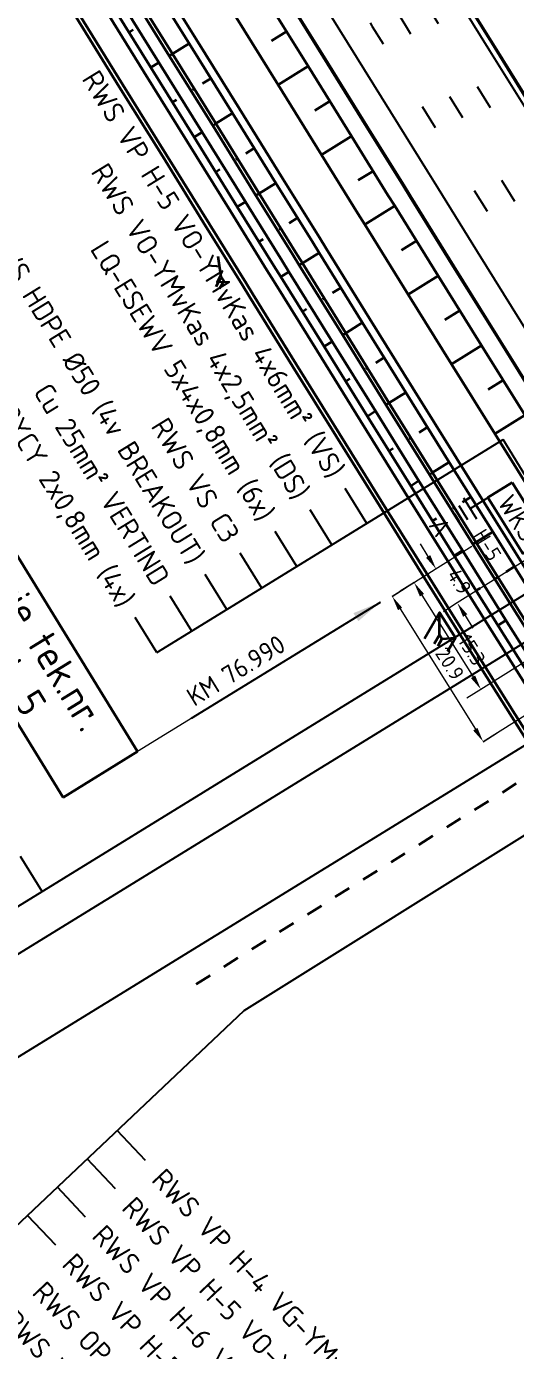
# Model space of a CAD drawing. Header units: metres. Extents: x 134219 to 139178, y 438661 to 444352.
# Drawn here: x 136668.5 to 136728, y 440927.2 to 441088.3 of the extents above; entities that cross this region are included whole.
import ezdxf
from ezdxf.enums import TextEntityAlignment as Align

# ---------------------------------------------------------------- set-up
doc = ezdxf.new("R2010")
doc.units = ezdxf.units.M
for name, pattern in [('13strp', [4, 1, -3]), ('39strp', [12, 3, -9]), ('XX-FASEGRENS', [4, 2, -2])]:
    doc.linetypes.add(name, pattern=pattern)
doc.layers.get('DEFPOINTS').update_dxf_attribs({"color": 193})
for name, color, linetype, lineweight in [('N-WE-AM-KILOMETRERING-S', 7, 'Continuous', 25), ('N-WE-KG-FASEGRENS-G', 7, 'XX-FASEGRENS', 35), ('N-WE-KL-ET_AARDING-S', 7, 'Continuous', 25), ('N-WE-KL-ET_AARDING_AARDELECTRODE-T18', 10, 'Continuous', 18), ('N-WE-KL-ET_AARDING_AARDELECTRODE-T25', 7, 'Continuous', 25), ('N-WE-KL-ET_LS_OV-T35', 3, 'Continuous', 35), ('N-WE-KL-ET_LS_OV_KABEL-M', 7, 'Continuous', 18), ('N-WE-KL-ET_LS_OV_KABEL-T25', 7, 'Continuous', 25), ('N-WE-KL-ET_LS_OV_KAST-G', 10, 'Continuous', 35), ('N-WE-KL-MONITORING-T18', 1, 'Continuous', 25), ('N-WE-VW-VS-T18', 10, 'Continuous', 18), ('N-WE-VW-VS-T25', 7, 'Continuous', 25), ('Utd-ondergr-nw', 8, '13strp', 35), ('X-XX-AL-AANPIJLING-G', 7, 'Continuous', 18), ('X-XX-AL-AANPIJLING-S', 7, 'Continuous', 25)]:
    doc.layers.add(name, color=color, linetype=linetype, lineweight=lineweight)
doc.layers.add('N-WE-KL-MONITORING-T25', color=2, linetype='Continuous')
doc.layers.add('Utd-weg-nw', color=8, linetype='Continuous')
doc.styles.add('ISO18', font='NLCS-ISO.ttf')
doc.styles.add('ISO25', font='NLCS-ISO.ttf')
doc.styles.add('NLCS-ISO', font='NLCS-ISO.ttf')
doc.styles.add('NLCS_18', font='NLCS-ISO.ttf', dxfattribs={"height": 1.8})
doc.dimstyles.new('NLCS_t18_pijl_Dimension_l3_h1', dxfattribs={"dimtxt": 1.8, "dimasz": 1.8, "dimexe": 2, "dimexo": 2, "dimgap": 0.7, "dimtad": 1, "dimdec": 1, "dimzin": 0, "dimdsep": 46, "dimtxsty": 'NLCS_18', "dimcen": 2.5, "dimdle": 2, "dimclrd": 256, "dimclre": 256, "dimclrt": 256, "dimadec": 1, "dimazin": 0, "dimtfac": 1, "dimtdec": 1, "dimtofl": 0, "dimtmove": 1, "dimatfit": 0, "dimfxl": 0, "dimtolj": 1, "dimtzin": 0, "dimlwd": 18, "dimlwe": 18, "dimarcsym": 0})
doc.dimstyles.new('UTD', dxfattribs={"dimtxt": 1.8, "dimasz": 1.8, "dimexe": 0, "dimexo": 0, "dimgap": 0.5, "dimtad": 1, "dimdec": 1, "dimzin": 1, "dimdsep": 46, "dimtxsty": 'ISO18', "dimcen": 2.5, "dimclrd": 256, "dimclre": 256, "dimclrt": 1, "dimadec": 0, "dimazin": 0, "dimtfac": 1, "dimtdec": 1, "dimtmove": 0, "dimatfit": 3, "dimfxl": 0, "dimlwd": -1, "dimlwe": -1, "dimarcsym": 0})

# ---------------------------------------------------------------- blocks, each defined once
blk = doc.blocks.new('SVW-VS_KAST_BERMKAST-SO')
blk.add_lwpolyline([(-4, -1), (4, -1), (4, -4.5), (-4, -4.5)], close=True)
at = {"layer": 'N-WE-VW-VS-T18', "style": 'NLCS-ISO', "flags": 1}
for tag, p in [('OMSCHRIJVING_LEGENDA', (0, -11.18)), ('CONSTRUCTIENUMMER', (0, -14.97)), ('LOCATIE', (0, -18.75)), ('BPS-CODERING', (0, -22.53)), ('NAAM_TB_POORTNUMMER_1', (0, -26.32)), ('CLID_POORTNUMMER_1', (0, -30.1)), ('IP-ADRES_POORTNUMMER_1', (0, -33.89)), ('NAAM_TB_POORTNUMMER_2', (0, -37.67)), ('CLID_POORTNUMMER_2', (0, -41.46)), ('IP-ADRES_POORTNUMMER_2', (0, -45.24)), ('NAAM_TB_POORTNUMMER_3', (0, -49.03)), ('CLID_POORTNUMMER_3', (0, -52.81)), ('IP-ADRES_POORTNUMMER_3', (0, -56.59)), ('NAAM_TB_POORTNUMMER_4', (0, -60.38)), ('CLID_POORTNUMMER_4', (0, -64.16)), ('IP-ADRES_POORTNUMMER_4', (0, -67.95)), ('NAAM_SWITCH', (0, -71.73)), ('IP-ADRES_SWITCH', (0, -75.52)), ('VOEDINGSPUNT', (0, -79.3)), ('POSITIE_X', (0, -86.87)), ('POSITIE_Y', (0, -90.66)), ('OVERIGE_OPMERKING(EN)_1', (0, -94.44)), ('OVERIGE_OPMERKING(EN)_2', (0, -98.22))]:
    blk.add_attdef(tag, p, '', height=1.8, dxfattribs=at)
at = {"layer": 'N-WE-VW-VS-T18', "style": 'NLCS-ISO'}
blk.add_attdef('GROEPSNUMMER', (0, -83.09), '', height=1.8, dxfattribs=at)
at = {"layer": 'N-WE-VW-VS-T25', "style": 'NLCS-ISO'}
blk.add_attdef('SOORT_KAST', text='', height=2.25, dxfattribs=at).set_placement((0, -2.75), align=Align.MIDDLE_CENTER)
blk = doc.blocks.new('SKL-ET_AARDING_AARDELECTRODE-SO')
for points in [[(0, 0), (2.5, 0)], [(2.5, 1.5), (2.5, -1.5)], [(3.5, 1), (3.5, -1)], [(4.5, -0.5), (4.5, 0.5)]]:
    blk.add_lwpolyline(points)
at = {"layer": 'N-WE-KL-ET_AARDING_AARDELECTRODE-T18', "style": 'NLCS-ISO', "flags": 1}
for tag, p in [('OMSCHRIJVING_LEGENDA', (0, -8.64)), ('CONSTRUCTIENUMMER', (0, -12.42)), ('LOCATIE', (0, -16.2)), ('OVERIGE_OPMERKING(EN)_1', (0, -19.99)), ('OVERIGE_OPMERKING(EN)_2', (0, -23.77))]:
    blk.add_attdef(tag, p, '', height=1.8, dxfattribs=at)
at = {"layer": 'N-WE-KL-ET_AARDING_AARDELECTRODE-T25', "style": 'NLCS-ISO'}
blk.add_attdef('TYPE_SYMBOOL', (0, 4.41), '', height=2.25, dxfattribs=at)
blk = doc.blocks.new('*D313')
at = {"layer": 'DEFPOINTS', "color": 0, "transparency": 16777216}
for p in [(136718.36, 441022.32), (136720.95, 441018.17), (136720.95, 441018.17)]:
    blk.add_point(p, dxfattribs=at)
at = {"layer": 'N-WE-KL-ET_LS_OV_KABEL-M', "linetype": 'Continuous', "lineweight": 18, "transparency": 16777216}
for p, q in [((136717.4, 441023.84), (136716.45, 441025.37)), ((136721.91, 441016.64), (136722.86, 441015.12))]:
    blk.add_line(p, q, dxfattribs=at)
at = {"layer": 'N-WE-KL-ET_LS_OV_KABEL-M', "lineweight": 18, "transparency": 16777216}
for p, q in [((136718.36, 441022.32), (136716.66, 441021.25)), ((136720.95, 441018.17), (136719.26, 441017.11))]:
    blk.add_line(p, q, dxfattribs=at)
at = {"layer": 'N-WE-KL-ET_LS_OV_KABEL-M', "transparency": 16777216}
for points in [[(136717.66, 441024), (136717.15, 441023.68), (136718.36, 441022.32)], [(136722.16, 441016.8), (136721.65, 441016.49), (136720.95, 441018.17)]]:
    blk.add_solid(points, dxfattribs=at)
at = {"layer": 'N-WE-KL-ET_LS_OV_KABEL-M', "transparency": 16777216, "insert": (136721.2, 441020.78), "char_height": 1.8, "attachment_point": 5, "rotation": 302.0564, "style": 'NLCS_18'}
blk.add_mtext('\\A1;4.9', dxfattribs=at)
blk = doc.blocks.new('*D314')
at = {"layer": 'DEFPOINTS', "color": 0, "transparency": 16777216}
for p in [(136715.69, 441020.65), (136723.82, 441007.66), (136723.82, 441007.66)]:
    blk.add_point(p, dxfattribs=at)
at = {"layer": 'N-WE-KL-ET_LS_OV_KABEL-M', "lineweight": 18, "transparency": 16777216}
for p, q in [((136715.69, 441020.65), (136714, 441019.59)), ((136723.82, 441007.66), (136722.13, 441006.6))]:
    blk.add_line(p, q, dxfattribs=at)
at = {"layer": 'N-WE-KL-ET_LS_OV_KABEL-M', "linetype": 'Continuous', "lineweight": 18, "transparency": 16777216}
blk.add_line((136716.65, 441019.12), (136722.87, 441009.19), dxfattribs=at)
at = {"layer": 'N-WE-KL-ET_LS_OV_KABEL-M', "transparency": 16777216}
for points in [[(136716.9, 441019.28), (136716.39, 441018.96), (136715.69, 441020.65)], [(136723.12, 441009.35), (136722.61, 441009.03), (136723.82, 441007.66)]]:
    blk.add_solid(points, dxfattribs=at)
at = {"layer": 'N-WE-KL-ET_LS_OV_KABEL-M', "transparency": 16777216, "insert": (136722.71, 441012.46), "char_height": 1.8, "attachment_point": 5, "rotation": 302.0564, "style": 'NLCS_18'}
blk.add_mtext('\\A1;15.3', dxfattribs=at)
blk = doc.blocks.new('*D315')
at = {"layer": 'DEFPOINTS', "color": 0, "transparency": 16777216}
for p in [(136713.02, 441018.98), (136724.1, 441001.29), (136724.1, 441001.29)]:
    blk.add_point(p, dxfattribs=at)
at = {"layer": 'N-WE-KL-ET_LS_OV_KABEL-M', "lineweight": 18, "transparency": 16777216}
for p, q in [((136713.02, 441018.98), (136714.72, 441020.04)), ((136724.1, 441001.29), (136725.8, 441002.35))]:
    blk.add_line(p, q, dxfattribs=at)
at = {"layer": 'N-WE-KL-ET_LS_OV_KABEL-M', "linetype": 'Continuous', "lineweight": 18, "transparency": 16777216}
blk.add_line((136713.98, 441017.45), (136723.15, 441002.81), dxfattribs=at)
at = {"layer": 'N-WE-KL-ET_LS_OV_KABEL-M', "transparency": 16777216}
for points in [[(136714.23, 441017.61), (136713.73, 441017.29), (136713.02, 441018.98)], [(136723.4, 441002.97), (136722.89, 441002.65), (136724.1, 441001.29)]]:
    blk.add_solid(points, dxfattribs=at)
at = {"layer": 'N-WE-KL-ET_LS_OV_KABEL-M', "transparency": 16777216, "insert": (136720.04, 441010.79), "char_height": 1.8, "attachment_point": 5, "rotation": 302.0564, "style": 'NLCS_18'}
blk.add_mtext('\\A1;20.9', dxfattribs=at)
blk = doc.blocks.new('SAL-AM_KILOMETRERING-SO')
blk.add_lwpolyline([(-37, 0), (-28, 0), (-10, 0)])
at = {"style": 'ISO25'}
blk.add_text('KM', height=2.25, dxfattribs=at).set_placement((-36, 1))
blk.add_attdef('KM', (-31, 1), '', height=2.25, dxfattribs=at)

msp = doc.modelspace()

# ---------------------------------------------------------------- linework, layer by layer
at = {"layer": 'N-WE-KG-FASEGRENS-G'}
msp.add_line((136836.64, 441064.08), (136688.97, 440971.67), dxfattribs=at)
at = {"layer": 'N-WE-KL-ET_LS_OV-T35'}
for p, q in [((136652.24, 441048.5), (136682.02, 441000.09)), ((136643.16, 441042.92), (136672.94, 440994.51)), ((136672.94, 440994.51), (136682.02, 441000.09))]:
    msp.add_line(p, q, dxfattribs=at)
at = {"layer": 'N-WE-KL-ET_LS_OV_KABEL-M'}
for points in [[(136733.66, 441026.13), (136720.95, 441018.17)], [(136722.7, 441025.04), (136713.02, 441018.98)], [(136742.34, 441019.26), (136723.82, 441007.66)]]:
    msp.add_lwpolyline(points, dxfattribs=at)
at = {"layer": 'N-WE-KL-ET_LS_OV_KABEL-M', "elevation": 1.47}
msp.add_lwpolyline([(136762.79, 441025.52), (136724.1, 441001.29)], dxfattribs=at)
at = {"layer": 'Utd-ondergr-nw', "linetype": 'Continuous', "flags": 128}
for points in [[(136683.03, 441094.77), (136688.3, 441086.28), (136693.58, 441077.78), (136698.85, 441069.29), (136703.3, 441062.12), (136704.13, 441060.79), (136709.41, 441052.29), (136714.7, 441043.78), (136720.01, 441035.25), (136725.34, 441026.73), (136730.68, 441018.2), (136736.06, 441009.67), (136741.46, 441001.14), (136746.89, 440992.61), (136752.36, 440984.09), (136757.87, 440975.57), (136763.42, 440967.07), (136769.02, 440958.58), (136774.67, 440950.1), (136776.09, 440947.99)], [(136683.88, 441095.3), (136689.15, 441086.81), (136694.43, 441078.31), (136699.7, 441069.82), (136704.15, 441062.65), (136704.98, 441061.32), (136710.26, 441052.82), (136715.55, 441044.3), (136720.86, 441035.78), (136726.18, 441027.26), (136731.53, 441018.73), (136736.9, 441010.2), (136742.3, 441001.67), (136747.74, 440993.15), (136753.2, 440984.63), (136758.71, 440976.12), (136764.26, 440967.62), (136769.86, 440959.13), (136775.5, 440950.66), (136776.92, 440948.54)], [(136680.61, 441093.27), (136685.88, 441084.78), (136691.16, 441076.28), (136696.43, 441067.78), (136700.88, 441060.62), (136701.71, 441059.29), (136706.99, 441050.78), (136712.28, 441042.27), (136717.59, 441033.75), (136722.92, 441025.22), (136728.27, 441016.68), (136733.65, 441008.14), (136739.05, 440999.61), (136744.49, 440991.07), (136749.97, 440982.54), (136755.48, 440974.02), (136761.04, 440965.51), (136766.65, 440957), (136772.3, 440948.52), (136773.72, 440946.4)], [(136680.99, 441093.51), (136686.27, 441085.01), (136691.54, 441076.52), (136696.81, 441068.02), (136701.26, 441060.86), (136702.09, 441059.53), (136707.37, 441051.02), (136712.66, 441042.51), (136717.97, 441033.98), (136723.3, 441025.46), (136728.65, 441016.92), (136734.03, 441008.39), (136739.43, 440999.85), (136744.87, 440991.32), (136750.35, 440982.79), (136755.86, 440974.27), (136761.42, 440965.75), (136767.02, 440957.25), (136772.68, 440948.77), (136774.1, 440946.65)], [(136699.36, 441093.14), (136704.63, 441084.65), (136709.91, 441076.15), (136714.36, 441068.98), (136715.18, 441067.65), (136720.46, 441059.15), (136725.75, 441050.65), (136731.05, 441042.14), (136736.36, 441033.63), (136741.7, 441025.12), (136747.06, 441016.61), (136752.44, 441008.11), (136757.85, 440999.62), (136763.3, 440991.13), (136768.78, 440982.66), (136774.3, 440974.21), (136779.87, 440965.76), (136785.48, 440957.34), (136791.14, 440948.94), (136793.99, 440944.75), (136796.85, 440940.57), (136802.62, 440932.22), (136805.58, 440927.97), (136808.45, 440923.9)], [(136699.42, 441093.18), (136704.69, 441084.68), (136709.97, 441076.19), (136714.42, 441069.02), (136715.24, 441067.69), (136720.52, 441059.19), (136725.81, 441050.69), (136731.11, 441042.18), (136736.42, 441033.67), (136741.76, 441025.16), (136747.12, 441016.65), (136752.5, 441008.15), (136757.91, 440999.66), (136763.36, 440991.17), (136768.84, 440982.7), (136774.36, 440974.24), (136779.93, 440965.8), (136785.54, 440957.38), (136791.2, 440948.98), (136794.05, 440944.79), (136796.91, 440940.61), (136802.68, 440932.26), (136805.64, 440928.01), (136808.5, 440923.95)], [(136720.2, 441094.31), (136725.47, 441085.81), (136729.92, 441078.65), (136730.75, 441077.32), (136736.02, 441068.82), (136741.3, 441060.33), (136746.59, 441051.83), (136751.9, 441043.35), (136757.21, 441034.87), (136762.55, 441026.39), (136767.91, 441017.93), (136773.29, 441009.49), (136778.7, 441001.06), (136784.14, 440992.65), (136789.62, 440984.25), (136795.14, 440975.88), (136800.7, 440967.54), (136806.3, 440959.22), (136809.12, 440955.08), (136811.95, 440950.94), (136817.66, 440942.68), (136820.59, 440938.49), (136823.41, 440934.47), (136829.23, 440926.29)], [(136720.26, 441094.35), (136725.53, 441085.85), (136729.98, 441078.68), (136730.81, 441077.36), (136736.08, 441068.86), (136741.36, 441060.36), (136746.65, 441051.87), (136751.95, 441043.38), (136757.27, 441034.9), (136762.61, 441026.43), (136767.96, 441017.97), (136773.35, 441009.53), (136778.76, 441001.1), (136784.2, 440992.68), (136789.68, 440984.29), (136795.2, 440975.92), (136800.76, 440967.58), (136806.36, 440959.26), (136809.18, 440955.12), (136812.01, 440950.98), (136817.71, 440942.72), (136820.65, 440938.53), (136823.47, 440934.51), (136829.28, 440926.33)], [(136677.49, 441091.34), (136682.76, 441082.84), (136688.04, 441074.34), (136693.31, 441065.85), (136697.76, 441058.68), (136698.59, 441057.35), (136703.87, 441048.85), (136709.17, 441040.33), (136714.48, 441031.8), (136719.81, 441023.27), (136725.16, 441014.73), (136730.54, 441006.19), (136735.96, 440997.64), (136741.4, 440989.1), (136746.88, 440980.56), (136752.41, 440972.02), (136757.97, 440963.49), (136763.59, 440954.98), (136769.25, 440946.47), (136774.97, 440937.99)], [(136678.34, 441091.86), (136683.61, 441083.37), (136688.89, 441074.87), (136694.16, 441066.38), (136698.61, 441059.21), (136699.44, 441057.88), (136704.72, 441049.38), (136710.02, 441040.86), (136715.33, 441032.33), (136720.66, 441023.8), (136726.01, 441015.26), (136731.39, 441006.72), (136736.8, 440998.18), (136742.24, 440989.63), (136747.72, 440981.1), (136753.24, 440972.57), (136758.81, 440964.04), (136764.42, 440955.53), (136770.08, 440947.03), (136775.8, 440938.55)], [(136679.33, 441092.48), (136684.61, 441083.98), (136689.88, 441075.49), (136695.16, 441066.99), (136699.61, 441059.83), (136700.43, 441058.5), (136705.71, 441049.99), (136711.01, 441041.48), (136716.32, 441032.95), (136721.65, 441024.42), (136727, 441015.88), (136732.38, 441007.34), (136737.79, 440998.8), (136743.23, 440990.27), (136748.71, 440981.73), (136754.23, 440973.2), (136759.79, 440964.68), (136765.4, 440956.18), (136771.06, 440947.68), (136772.48, 440945.56)], [(136697.5, 441091.99), (136702.78, 441083.5), (136708.05, 441075), (136712.5, 441067.83), (136713.33, 441066.5), (136718.61, 441058), (136723.9, 441049.5), (136729.2, 441040.99), (136734.52, 441032.47), (136739.85, 441023.96), (136745.21, 441015.45), (136750.6, 441006.94), (136756.02, 440998.44), (136761.47, 440989.95), (136766.95, 440981.47), (136771.76, 440972.54), (136776.62, 440963.61), (136781.52, 440954.69), (136786.49, 440945.79), (136788.99, 440941.34), (136789.13, 440941.09)], [(136674.94, 441089.75), (136680.22, 441081.26), (136685.49, 441072.76), (136690.77, 441064.27), (136695.22, 441057.1), (136696.04, 441055.77), (136701.32, 441047.26), (136706.62, 441038.75), (136711.93, 441030.22), (136717.27, 441021.68), (136722.62, 441013.13), (136728.01, 441004.58), (136733.42, 440996.03), (136738.87, 440987.48), (136744.36, 440978.93), (136749.89, 440970.39), (136755.46, 440961.85), (136761.09, 440953.32), (136766.76, 440944.8), (136772.49, 440936.3)], [(136693.85, 441089.72), (136699.13, 441081.23), (136704.4, 441072.73), (136708.85, 441065.57), (136709.68, 441064.24), (136714.96, 441055.73), (136720.25, 441047.23), (136725.55, 441038.71), (136730.87, 441030.19), (136736.21, 441021.67), (136741.58, 441013.15), (136746.97, 441004.64), (136752.4, 440996.13), (136757.85, 440987.62), (136763.35, 440979.13), (136768.17, 440970.18), (136773.03, 440961.24), (136777.95, 440952.3), (136782.93, 440943.38), (136785.44, 440938.92), (136787.96, 440934.47)], [(136674.52, 441089.49), (136679.79, 441080.99), (136685.07, 441072.5), (136690.34, 441064), (136694.79, 441056.84), (136695.62, 441055.51), (136700.9, 441047), (136706.19, 441038.48), (136711.51, 441029.95), (136716.84, 441021.41), (136722.2, 441012.87), (136727.58, 441004.32), (136733, 440995.76), (136738.45, 440987.21), (136743.94, 440978.66), (136749.47, 440970.11), (136755.05, 440961.57), (136760.67, 440953.04), (136766.34, 440944.53), (136772.07, 440936.02)], [(136681.47, 441087.92), (136680.98, 441087.61)], [(136698.32, 441086.61), (136700.14, 441087.74)], [(136685.88, 441084.78), (136686.27, 441085.01)], [(136686.27, 441085.01), (136688.3, 441086.28)], [(136684.61, 441083.98), (136683.61, 441083.37)], [(136699.13, 441081.23), (136702.78, 441083.5)], [(136689.92, 441081.4), (136690.94, 441082.03)], [(136688.71, 441080.65), (136688.9, 441080.77)], [(136686.75, 441079.43), (136686.25, 441079.12)], [(136703.59, 441078.11), (136705.42, 441079.25)], [(136691.54, 441076.52), (136693.58, 441077.78)], [(136689.88, 441075.49), (136688.89, 441074.87)], [(136691.16, 441076.28), (136691.54, 441076.52)], [(136704.4, 441072.73), (136708.05, 441075)], [(136693.99, 441072.15), (136694.18, 441072.27)], [(136695.2, 441072.9), (136696.22, 441073.54)], [(136692.02, 441070.93), (136691.53, 441070.62)], [(136708.87, 441069.62), (136710.69, 441070.75)], [(136696.81, 441068.02), (136698.85, 441069.29)], [(136696.43, 441067.78), (136696.81, 441068.02)], [(136695.16, 441066.99), (136694.16, 441066.38)], [(136709.68, 441064.24), (136713.33, 441066.5)], [(136700.47, 441064.41), (136701.49, 441065.04)], [(136697.3, 441062.44), (136696.8, 441062.13)], [(136699.26, 441063.66), (136699.45, 441063.77)], [(136702.09, 441059.53), (136704.13, 441060.79)], [(136714.14, 441061.12), (136715.97, 441062.26)], [(136701.71, 441059.29), (136702.09, 441059.53)], [(136700.43, 441058.5), (136699.44, 441057.88)], [(136714.95, 441055.74), (136718.6, 441058.01)], [(136705.75, 441055.91), (136706.77, 441056.54)], [(136704.54, 441055.16), (136704.73, 441055.28)], [(136702.57, 441053.94), (136702.08, 441053.63)], [(136719.42, 441052.63), (136721.24, 441053.77)], [(136706.98, 441050.79), (136707.37, 441051.03)], [(136707.37, 441051.03), (136709.4, 441052.3)], [(136705.71, 441050), (136704.72, 441049.39)], [(136720.23, 441047.25), (136723.88, 441049.52)], [(136711.02, 441047.42), (136712.04, 441048.05)], [(136709.81, 441046.67), (136710.01, 441046.78)], [(136707.85, 441045.45), (136707.36, 441045.14)], [(136724.7, 441044.14), (136726.53, 441045.28)], [(136712.65, 441042.54), (136714.68, 441043.81)], [(136710.99, 441041.51), (136710, 441040.89)], [(136712.26, 441042.3), (136712.65, 441042.54)], [(136725.52, 441038.76), (136729.17, 441041.04)], [(136715.1, 441038.18), (136715.29, 441038.29)], [(136716.31, 441038.93), (136717.33, 441039.56)], [(136713.14, 441036.96), (136712.64, 441036.65)], [(136717.93, 441034.05), (136719.97, 441035.32)], [(136717.55, 441033.81), (136717.93, 441034.05)], [(136716.28, 441033.02), (136715.28, 441032.4)], [(136721.6, 441030.45), (136722.62, 441031.08)], [(136718.43, 441028.47), (136717.93, 441028.16)], [(136720.39, 441029.69), (136720.58, 441029.81)], [(136723.23, 441025.57), (136725.26, 441026.84)], [(136722.85, 441025.33), (136723.23, 441025.57)], [(136721.57, 441024.54), (136720.58, 441023.92)], [(136726.9, 441021.97), (136727.92, 441022.61)], [(136725.7, 441021.21), (136725.89, 441021.33)], [(136723.73, 441019.99), (136723.24, 441019.68)], [(136726.89, 441016.07), (136725.89, 441015.45)]]:
    msp.add_lwpolyline(points, dxfattribs=at)
at = {"layer": 'Utd-ondergr-nw', "linetype": 'Continuous'}
for points in [[(136692.2, 441057.82), (136691.81, 441060.34)], [(136691.57, 441056.71), (136692.2, 441057.82), (136692.5, 441057.33), (136692, 441056.47)], [(136716.96, 441013.86), (136718.78, 441017.03), (136720.73, 441013.93), (136719.76, 441012.25)], [(136718.77, 441014.28), (136718.78, 441017.03)], [(136718.14, 441013.18), (136718.77, 441014.28), (136719.08, 441013.8), (136718.58, 441012.93)], [(136719.08, 441013.8), (136720.73, 441013.93)]]:
    msp.add_lwpolyline(points, dxfattribs=at)
at = {"layer": 'Utd-weg-nw', "linetype": '39strp', "flags": 128}
for points in [[(136109.37, 442069.93), (136109.93, 442069.03), (136115.2, 442060.54), (136120.47, 442052.04), (136125.75, 442043.55), (136131.02, 442035.05), (136136.3, 442026.56), (136141.57, 442018.06), (136146.85, 442009.57), (136152.12, 442001.07), (136157.4, 441992.57), (136162.67, 441984.08), (136167.95, 441975.58), (136173.22, 441967.09), (136178.5, 441958.59), (136183.77, 441950.1), (136189.05, 441941.6), (136194.32, 441933.1), (136199.6, 441924.61), (136204.87, 441916.11), (136210.15, 441907.62), (136215.42, 441899.12), (136220.7, 441890.63), (136225.97, 441882.13), (136231.25, 441873.64), (136236.52, 441865.14), (136241.8, 441856.64), (136247.07, 441848.15), (136252.35, 441839.65), (136257.62, 441831.16), (136262.9, 441822.66), (136268.17, 441814.17), (136273.45, 441805.67), (136278.72, 441797.18), (136284, 441788.68), (136289.27, 441780.18), (136294.55, 441771.69), (136299.82, 441763.19), (136305.1, 441754.7), (136310.37, 441746.2), (136315.65, 441737.71), (136320.92, 441729.21), (136326.2, 441720.72), (136331.47, 441712.22), (136336.75, 441703.72), (136342.02, 441695.23), (136347.3, 441686.73), (136352.57, 441678.24), (136357.85, 441669.74), (136363.12, 441661.25), (136368.4, 441652.75), (136373.67, 441644.25), (136378.95, 441635.76), (136384.22, 441627.26), (136389.5, 441618.77), (136394.77, 441610.27), (136400.05, 441601.78), (136405.32, 441593.28), (136410.6, 441584.79), (136415.87, 441576.29), (136421.15, 441567.79), (136426.42, 441559.3), (136431.7, 441550.8), (136436.97, 441542.31), (136442.25, 441533.81), (136447.52, 441525.32), (136452.8, 441516.82), (136458.07, 441508.33), (136463.35, 441499.83), (136468.62, 441491.33), (136473.9, 441482.84), (136479.17, 441474.34), (136484.45, 441465.85), (136489.72, 441457.35), (136495, 441448.86), (136500.27, 441440.36), (136505.55, 441431.87), (136510.82, 441423.37), (136516.1, 441414.87), (136521.37, 441406.38), (136526.64, 441397.88), (136531.92, 441389.39), (136537.19, 441380.89), (136542.47, 441372.4), (136547.74, 441363.9), (136553.02, 441355.4), (136558.29, 441346.91), (136563.57, 441338.41), (136568.84, 441329.92), (136574.12, 441321.42), (136579.39, 441312.93), (136584.67, 441304.43), (136589.94, 441295.94), (136595.22, 441287.44), (136600.49, 441278.94), (136605.77, 441270.45), (136611.04, 441261.95), (136616.32, 441253.46), (136621.59, 441244.96), (136626.87, 441236.47), (136632.14, 441227.97), (136637.42, 441219.48), (136642.69, 441210.98), (136647.97, 441202.48), (136653.24, 441193.99), (136658.52, 441185.49), (136663.79, 441177), (136669.07, 441168.5), (136674.34, 441160.01), (136679.62, 441151.51), (136684.89, 441143.02), (136690.17, 441134.52), (136695.44, 441126.02), (136700.72, 441117.53), (136705.99, 441109.03), (136711.27, 441100.54), (136716.54, 441092.04), (136721.82, 441083.55), (136726.27, 441076.38), (136727.09, 441075.05), (136732.37, 441066.55), (136737.65, 441058.06), (136742.95, 441049.56), (136748.25, 441041.07), (136753.57, 441032.58), (136758.91, 441024.1), (136764.28, 441015.63), (136769.67, 441007.17), (136775.09, 440998.73), (136780.54, 440990.3), (136786.03, 440981.89), (136791.55, 440973.51), (136797.13, 440965.15), (136802.74, 440956.81), (136805.57, 440952.65), (136808.41, 440948.5), (136814.13, 440940.23), (136817.07, 440936.02), (136819.9, 440931.99), (136825.73, 440923.78), (136831.61, 440915.62), (136837.55, 440907.5), (136843.54, 440899.41), (136849.59, 440891.37), (136855.69, 440883.36), (136861.84, 440875.4), (136868.05, 440867.48), (136874.3, 440859.6), (136880.61, 440851.76), (136886.98, 440843.96), (136893.39, 440836.21), (136899.86, 440828.5), (136906.37, 440820.83), (136912.94, 440813.21), (136919.56, 440805.63), (136926.23, 440798.09), (136932.95, 440790.6), (136939.72, 440783.15), (136941.33, 440781.4), (136946.53, 440775.75), (136953.4, 440768.4), (136960.3, 440761.09), (136967.24, 440753.82), (136974.22, 440746.59), (136981.22, 440739.4), (136988.26, 440732.23), (136995.32, 440725.1), (137002.41, 440718), (137009.51, 440710.92), (137016.63, 440703.87), (137023.77, 440696.83), (137030.91, 440689.81), (137038.07, 440682.81), (137045.23, 440675.82), (137046.66, 440674.42), (137052.39, 440668.83), (137058.86, 440662.52), (137059.55, 440661.85), (137066.71, 440654.87), (137073.88, 440647.89), (137081.04, 440640.91), (137088.2, 440633.93), (137095.36, 440626.95), (137100.37, 440622.07), (137102.52, 440619.97), (137109.68, 440612.99), (137116.84, 440606.01), (137124.01, 440599.03), (137131.17, 440592.05), (137138.33, 440585.07), (137145.49, 440578.09), (137152.65, 440571.11), (137159.81, 440564.14), (137166.97, 440557.16), (137174.14, 440550.18), (137181.3, 440543.2), (137188.46, 440536.22), (137195.62, 440529.24), (137202.78, 440522.26), (137209.94, 440515.28), (137217.1, 440508.3), (137224.27, 440501.32), (137231.43, 440494.34), (137238.59, 440487.36), (137245.75, 440480.38), (137252.91, 440473.4), (137260.07, 440466.42), (137267.24, 440459.44), (137274.4, 440452.46), (137281.56, 440445.48), (137288.72, 440438.5), (137295.88, 440431.53), (137303.04, 440424.55), (137310.2, 440417.57), (137317.37, 440410.59), (137324.53, 440403.61), (137331.69, 440396.63), (137338.85, 440389.65), (137340.48, 440388.06), (137346.01, 440382.67), (137353.17, 440375.69), (137360.33, 440368.71), (137367.5, 440361.73), (137374.66, 440354.75), (137381.82, 440347.77), (137388.98, 440340.79), (137396.14, 440333.81), (137403.3, 440326.83), (137410.46, 440319.85), (137417.63, 440312.87), (137424.79, 440305.89), (137431.95, 440298.92), (137439.11, 440291.94), (137446.27, 440284.96), (137453.43, 440277.98), (137460.59, 440271), (137467.76, 440264.02), (137474.92, 440257.04), (137482.08, 440250.06), (137489.24, 440243.08), (137496.4, 440236.1), (137503.56, 440229.12), (137510.73, 440222.14), (137517.89, 440215.16), (137525.05, 440208.18), (137532.21, 440201.2), (137539.37, 440194.22), (137546.53, 440187.24), (137550.76, 440183.13), (137553.69, 440180.26), (137560.86, 440173.28), (137568.02, 440166.3), (137575.18, 440159.33), (137582.34, 440152.35), (137589.5, 440145.37), (137596.66, 440138.39), (137603.82, 440131.41), (137610.99, 440124.43), (137618.15, 440117.45), (137625.31, 440110.47), (137632.47, 440103.49), (137639.63, 440096.51), (137646.79, 440089.53), (137653.95, 440082.55), (137661.12, 440075.57), (137668.28, 440068.59), (137675.44, 440061.61), (137682.6, 440054.63), (137689.76, 440047.65), (137696.92, 440040.67), (137697.5, 440040.12), (137704.09, 440033.69), (137711.25, 440026.72), (137718.41, 440019.74), (137725.57, 440012.76), (137732.73, 440005.78), (137739.89, 439998.8), (137747.05, 439991.82), (137754.22, 439984.84), (137761.38, 439977.86), (137768.54, 439970.88), (137775.7, 439963.9), (137782.86, 439956.92), (137790.02, 439949.94), (137797.18, 439942.96), (137804.35, 439935.98), (137811.51, 439929), (137818.67, 439922.02), (137825.83, 439915.04), (137832.99, 439908.06), (137840.15, 439901.08), (137847.31, 439894.1), (137854.48, 439887.13), (137861.64, 439880.15), (137868.8, 439873.17), (137875.96, 439866.19)], [(136106.01, 442068.7), (136106.95, 442067.19), (136112.23, 442058.69), (136117.5, 442050.2), (136122.78, 442041.7), (136128.05, 442033.21), (136133.33, 442024.71), (136138.6, 442016.21), (136143.88, 442007.72), (136149.15, 441999.22), (136154.43, 441990.73), (136159.7, 441982.23), (136164.98, 441973.74), (136170.25, 441965.24), (136175.53, 441956.75), (136180.8, 441948.25), (136186.08, 441939.75), (136191.35, 441931.26), (136196.63, 441922.76), (136201.9, 441914.27), (136207.18, 441905.77), (136212.45, 441897.28), (136217.73, 441888.78), (136223, 441880.29), (136228.28, 441871.79), (136233.55, 441863.29), (136238.82, 441854.8), (136244.1, 441846.3), (136249.37, 441837.81), (136254.65, 441829.31), (136259.92, 441820.82), (136265.2, 441812.32), (136270.47, 441803.82), (136275.75, 441795.33), (136281.02, 441786.83), (136286.3, 441778.34), (136291.57, 441769.84), (136296.85, 441761.35), (136302.12, 441752.85), (136307.4, 441744.36), (136312.67, 441735.86), (136317.95, 441727.36), (136323.22, 441718.87), (136328.5, 441710.37), (136333.77, 441701.88), (136339.05, 441693.38), (136344.32, 441684.89), (136349.6, 441676.39), (136354.87, 441667.9), (136360.15, 441659.4), (136365.42, 441650.9), (136370.7, 441642.41), (136375.97, 441633.91), (136381.25, 441625.42), (136386.52, 441616.92), (136391.8, 441608.43), (136397.07, 441599.93), (136402.35, 441591.44), (136407.62, 441582.94), (136412.9, 441574.44), (136418.17, 441565.95), (136423.45, 441557.45), (136428.72, 441548.96), (136434, 441540.46), (136439.27, 441531.97), (136444.55, 441523.47), (136449.82, 441514.97), (136455.1, 441506.48), (136460.37, 441497.98), (136465.65, 441489.49), (136470.92, 441480.99), (136476.2, 441472.5), (136481.47, 441464), (136486.75, 441455.51), (136492.02, 441447.01), (136497.3, 441438.51), (136502.57, 441430.02), (136507.85, 441421.52), (136513.12, 441413.03), (136518.4, 441404.53), (136523.67, 441396.04), (136528.95, 441387.54), (136534.22, 441379.05), (136539.5, 441370.55), (136544.77, 441362.05), (136550.05, 441353.56), (136555.32, 441345.06), (136560.6, 441336.57), (136565.87, 441328.07), (136571.15, 441319.58), (136576.42, 441311.08), (136581.7, 441302.59), (136586.97, 441294.09), (136592.25, 441285.59), (136597.52, 441277.1), (136602.8, 441268.6), (136608.07, 441260.11), (136613.35, 441251.61), (136618.62, 441243.12), (136623.9, 441234.62), (136629.17, 441226.12), (136634.45, 441217.63), (136639.72, 441209.13), (136644.99, 441200.64), (136650.27, 441192.14), (136655.54, 441183.65), (136660.82, 441175.15), (136666.09, 441166.66), (136671.37, 441158.16), (136676.64, 441149.66), (136681.92, 441141.17), (136687.19, 441132.67), (136692.47, 441124.18), (136697.74, 441115.68), (136703.02, 441107.19), (136708.29, 441098.69), (136713.57, 441090.2), (136718.84, 441081.7), (136723.29, 441074.53), (136724.12, 441073.2), (136729.4, 441064.71), (136734.68, 441056.21), (136739.98, 441047.71), (136745.28, 441039.21), (136750.61, 441030.72), (136755.95, 441022.23), (136761.32, 441013.75), (136766.72, 441005.29), (136772.14, 440996.83), (136777.6, 440988.39), (136783.1, 440979.98), (136788.64, 440971.58), (136794.22, 440963.2), (136799.85, 440954.85), (136802.68, 440950.68), (136805.52, 440946.52), (136811.25, 440938.23), (136814.2, 440934.01), (136817.04, 440929.97), (136822.88, 440921.75), (136828.78, 440913.57), (136834.73, 440905.42), (136840.74, 440897.32), (136846.8, 440889.26), (136852.91, 440881.23), (136859.08, 440873.25), (136865.3, 440865.31), (136871.57, 440857.41), (136877.89, 440849.56), (136884.27, 440841.74), (136890.7, 440833.97), (136897.18, 440826.24), (136903.71, 440818.56), (136910.3, 440810.91), (136916.93, 440803.32), (136923.62, 440795.76), (136930.35, 440788.25), (136937.14, 440780.79), (136938.75, 440779.03), (136943.97, 440773.37), (136950.85, 440766), (136957.76, 440758.68), (136964.72, 440751.4), (136971.7, 440744.15), (136978.72, 440736.95), (136985.77, 440729.78), (136992.84, 440722.64), (136999.93, 440715.53), (137007.04, 440708.44), (137014.17, 440701.38), (137021.31, 440694.34), (137028.46, 440687.32), (137035.62, 440680.31), (137042.78, 440673.31), (137044.22, 440671.91), (137049.95, 440666.32), (137056.42, 440660.02), (137057.11, 440659.34), (137064.27, 440652.36), (137071.43, 440645.38), (137078.59, 440638.4), (137085.76, 440631.42), (137092.92, 440624.44), (137097.93, 440619.56), (137100.08, 440617.46), (137107.24, 440610.49), (137114.4, 440603.51), (137121.56, 440596.53), (137128.72, 440589.55), (137135.89, 440582.57), (137143.05, 440575.59), (137150.21, 440568.61), (137157.37, 440561.63), (137164.53, 440554.65), (137171.69, 440547.67), (137178.85, 440540.69), (137186.02, 440533.71), (137193.18, 440526.73), (137200.34, 440519.75), (137207.5, 440512.77), (137214.66, 440505.79), (137221.82, 440498.81), (137228.98, 440491.83), (137236.15, 440484.85), (137243.31, 440477.88), (137250.47, 440470.9), (137257.63, 440463.92), (137264.79, 440456.94), (137271.95, 440449.96), (137279.12, 440442.98), (137286.28, 440436), (137293.44, 440429.02), (137300.6, 440422.04), (137307.76, 440415.06), (137314.92, 440408.08), (137322.08, 440401.1), (137329.25, 440394.12), (137336.41, 440387.14), (137338.03, 440385.56), (137343.57, 440380.16), (137350.73, 440373.18), (137357.89, 440366.2), (137365.05, 440359.22), (137372.21, 440352.24), (137379.38, 440345.26), (137386.54, 440338.29), (137393.7, 440331.31), (137400.86, 440324.33), (137408.02, 440317.35), (137415.18, 440310.37), (137422.34, 440303.39), (137429.51, 440296.41), (137436.67, 440289.43), (137443.83, 440282.45), (137450.99, 440275.47), (137458.15, 440268.49), (137465.31, 440261.51), (137472.48, 440254.53), (137479.64, 440247.55), (137486.8, 440240.57), (137493.96, 440233.59), (137501.12, 440226.61), (137508.28, 440219.63), (137515.44, 440212.65), (137522.61, 440205.68), (137529.77, 440198.7), (137536.93, 440191.72), (137544.09, 440184.74), (137548.32, 440180.62), (137551.25, 440177.76), (137558.41, 440170.78), (137565.57, 440163.8), (137572.74, 440156.82), (137579.9, 440149.84), (137587.06, 440142.86), (137594.22, 440135.88), (137601.38, 440128.9), (137608.54, 440121.92), (137615.7, 440114.94), (137622.87, 440107.96), (137630.03, 440100.98), (137637.19, 440094), (137644.35, 440087.02), (137651.51, 440080.04), (137658.67, 440073.07), (137665.84, 440066.09), (137673, 440059.11), (137680.16, 440052.13), (137687.32, 440045.15), (137694.48, 440038.17), (137695.05, 440037.61), (137701.64, 440031.19), (137708.8, 440024.21), (137715.97, 440017.23), (137723.13, 440010.25), (137730.29, 440003.27), (137737.45, 439996.29), (137744.61, 439989.31), (137751.77, 439982.33), (137758.93, 439975.35), (137766.1, 439968.37), (137773.26, 439961.39), (137780.42, 439954.41), (137787.58, 439947.43), (137794.74, 439940.45), (137801.9, 439933.48), (137809.06, 439926.5), (137816.23, 439919.52), (137823.39, 439912.54), (137830.55, 439905.56), (137837.71, 439898.58), (137844.87, 439891.6), (137852.03, 439884.62), (137859.2, 439877.64), (137866.36, 439870.66), (137873.52, 439863.68)], [(136102.65, 442067.48), (136103.98, 442065.34), (136109.25, 442056.85), (136114.53, 442048.35), (136119.8, 442039.86), (136125.08, 442031.36), (136130.35, 442022.86), (136135.63, 442014.37), (136140.9, 442005.87), (136146.18, 441997.38), (136151.45, 441988.88), (136156.73, 441980.39), (136162, 441971.89), (136167.28, 441963.39), (136172.55, 441954.9), (136177.83, 441946.4), (136183.1, 441937.91), (136188.38, 441929.41), (136193.65, 441920.92), (136198.93, 441912.42), (136204.2, 441903.93), (136209.48, 441895.43), (136214.75, 441886.93), (136220.03, 441878.44), (136225.3, 441869.94), (136230.58, 441861.45), (136235.85, 441852.95), (136241.13, 441844.46), (136246.4, 441835.96), (136251.68, 441827.47), (136256.95, 441818.97), (136262.23, 441810.47), (136267.5, 441801.98), (136272.78, 441793.48), (136278.05, 441784.99), (136283.33, 441776.49), (136288.6, 441768), (136293.88, 441759.5), (136299.15, 441751.01), (136304.43, 441742.51), (136309.7, 441734.01), (136314.98, 441725.52), (136320.25, 441717.02), (136325.53, 441708.53), (136330.8, 441700.03), (136336.08, 441691.54), (136341.35, 441683.04), (136346.63, 441674.54), (136351.9, 441666.05), (136357.18, 441657.55), (136362.45, 441649.06), (136367.72, 441640.56), (136373, 441632.07), (136378.27, 441623.57), (136383.55, 441615.08), (136388.82, 441606.58), (136394.1, 441598.08), (136399.37, 441589.59), (136404.65, 441581.09), (136409.92, 441572.6), (136415.2, 441564.1), (136420.47, 441555.61), (136425.75, 441547.11), (136431.02, 441538.62), (136436.3, 441530.12), (136441.57, 441521.62), (136446.85, 441513.13), (136452.12, 441504.63), (136457.4, 441496.14), (136462.67, 441487.64), (136467.95, 441479.15), (136473.22, 441470.65), (136478.5, 441462.16), (136483.77, 441453.66), (136489.05, 441445.16), (136494.32, 441436.67), (136499.6, 441428.17), (136504.87, 441419.68), (136510.15, 441411.18), (136515.42, 441402.69), (136520.7, 441394.19), (136525.97, 441385.69), (136531.25, 441377.2), (136536.52, 441368.7), (136541.8, 441360.21), (136547.07, 441351.71), (136552.35, 441343.22), (136557.62, 441334.72), (136562.9, 441326.23), (136568.17, 441317.73), (136573.45, 441309.23), (136578.72, 441300.74), (136584, 441292.24), (136589.27, 441283.75), (136594.55, 441275.25), (136599.82, 441266.76), (136605.1, 441258.26), (136610.37, 441249.77), (136615.65, 441241.27), (136620.92, 441232.77), (136626.2, 441224.28), (136631.47, 441215.78), (136636.75, 441207.29), (136642.02, 441198.79), (136647.3, 441190.3), (136652.57, 441181.8), (136657.85, 441173.3), (136663.12, 441164.81), (136668.4, 441156.31), (136673.67, 441147.82), (136678.95, 441139.32), (136684.22, 441130.83), (136689.5, 441122.33), (136694.77, 441113.84), (136700.05, 441105.34), (136705.32, 441096.84), (136710.6, 441088.35), (136715.87, 441079.85), (136720.32, 441072.69), (136721.15, 441071.36), (136726.42, 441062.86), (136731.71, 441054.36), (136737.01, 441045.85), (136742.32, 441037.35), (136747.64, 441028.85), (136752.99, 441020.36), (136758.37, 441011.88), (136763.77, 441003.4), (136769.2, 440994.94), (136774.67, 440986.49), (136780.17, 440978.06), (136785.72, 440969.64), (136791.31, 440961.25), (136796.95, 440952.88), (136799.79, 440948.71), (136802.64, 440944.54), (136808.38, 440936.23), (136811.33, 440932), (136814.18, 440927.95), (136820.04, 440919.71), (136825.95, 440911.51), (136831.91, 440903.35), (136837.93, 440895.23), (136844.01, 440887.14), (136850.13, 440879.1), (136856.32, 440871.1), (136862.55, 440863.14), (136868.84, 440855.23), (136875.18, 440847.35), (136881.57, 440839.52), (136888.01, 440831.73), (136894.51, 440823.98), (136901.05, 440816.28), (136907.65, 440808.62), (136914.3, 440801.01), (136921, 440793.43), (136927.75, 440785.91), (136934.55, 440778.43), (136936.17, 440776.67), (136941.4, 440770.99), (136948.29, 440763.61), (136955.22, 440756.27), (136962.19, 440748.97), (136969.19, 440741.72), (136976.22, 440734.5), (136983.28, 440727.32), (136990.36, 440720.17), (136997.46, 440713.05), (137004.58, 440705.96), (137011.71, 440698.89), (137018.86, 440691.84), (137026.01, 440684.82), (137033.17, 440677.8), (137040.34, 440670.81), (137041.77, 440669.41), (137047.5, 440663.82), (137053.97, 440657.51), (137054.67, 440656.84), (137061.83, 440649.86), (137068.99, 440642.88), (137076.15, 440635.9), (137083.31, 440628.92), (137090.47, 440621.94), (137095.49, 440617.05), (137097.64, 440614.96), (137104.8, 440607.98), (137111.96, 440601), (137119.12, 440594.02), (137126.28, 440587.04), (137133.44, 440580.06), (137140.6, 440573.08), (137147.77, 440566.1), (137154.93, 440559.12), (137162.09, 440552.14), (137169.25, 440545.16), (137176.41, 440538.18), (137183.57, 440531.2), (137190.73, 440524.23), (137197.9, 440517.25), (137205.06, 440510.27), (137212.22, 440503.29), (137219.38, 440496.31), (137226.54, 440489.33), (137233.7, 440482.35), (137240.86, 440475.37), (137248.03, 440468.39), (137255.19, 440461.41), (137262.35, 440454.43), (137269.51, 440447.45), (137276.67, 440440.47), (137283.83, 440433.49), (137291, 440426.51), (137298.16, 440419.53), (137305.32, 440412.55), (137312.48, 440405.57), (137319.64, 440398.59), (137326.8, 440391.61), (137333.96, 440384.64), (137335.59, 440383.05), (137341.13, 440377.66), (137348.29, 440370.68), (137355.45, 440363.7), (137362.61, 440356.72), (137369.77, 440349.74), (137376.93, 440342.76), (137384.09, 440335.78), (137391.26, 440328.8), (137398.42, 440321.82), (137405.58, 440314.84), (137412.74, 440307.86), (137419.9, 440300.88), (137427.06, 440293.9), (137434.22, 440286.92), (137441.39, 440279.94), (137448.55, 440272.96), (137455.71, 440265.98), (137462.87, 440259), (137470.03, 440252.03), (137477.19, 440245.05), (137484.36, 440238.07), (137491.52, 440231.09), (137498.68, 440224.11), (137505.84, 440217.13), (137513, 440210.15), (137520.16, 440203.17), (137527.32, 440196.19), (137534.49, 440189.21), (137541.65, 440182.23), (137545.87, 440178.11), (137548.81, 440175.25), (137555.97, 440168.27), (137563.13, 440161.29), (137570.29, 440154.31), (137577.45, 440147.33), (137584.62, 440140.35), (137591.78, 440133.37), (137598.94, 440126.39), (137606.1, 440119.41), (137613.26, 440112.44), (137620.42, 440105.46), (137627.58, 440098.48), (137634.75, 440091.5), (137641.91, 440084.52), (137649.07, 440077.54), (137656.23, 440070.56), (137663.39, 440063.58), (137670.55, 440056.6), (137677.72, 440049.62), (137684.88, 440042.64), (137692.04, 440035.66), (137692.61, 440035.1), (137699.2, 440028.68), (137706.36, 440021.7), (137713.52, 440014.72), (137720.68, 440007.74), (137727.85, 440000.76), (137735.01, 439993.78), (137742.17, 439986.8), (137749.33, 439979.83), (137756.49, 439972.85), (137763.65, 439965.87), (137770.81, 439958.89), (137777.98, 439951.91), (137785.14, 439944.93), (137792.3, 439937.95), (137799.46, 439930.97), (137806.62, 439923.99), (137813.78, 439917.01), (137820.94, 439910.03), (137828.11, 439903.05), (137835.27, 439896.07), (137842.43, 439889.09), (137849.59, 439882.11), (137856.75, 439875.13), (137863.91, 439868.15), (137871.08, 439861.17)]]:
    msp.add_lwpolyline(points, dxfattribs=at)
at = {"layer": 'Utd-weg-nw', "linetype": 'Continuous', "flags": 128}
for points in [[(136702.26, 441094.95), (136707.54, 441086.45), (136712.81, 441077.95), (136717.26, 441070.79), (136718.09, 441069.46), (136723.37, 441060.96), (136728.65, 441052.46), (136733.95, 441043.95), (136739.26, 441035.44), (136744.6, 441026.94), (136749.95, 441018.44), (136755.33, 441009.95), (136760.74, 441001.46), (136766.17, 440992.99), (136771.65, 440984.53), (136777.16, 440976.08), (136782.72, 440967.65), (136788.32, 440959.25), (136793.97, 440950.86), (136796.81, 440946.68), (136799.67, 440942.51), (136805.43, 440934.18), (136808.39, 440929.94), (136811.24, 440925.88)], [(136719.6, 441093.94), (136724.88, 441085.44), (136729.33, 441078.28), (136730.15, 441076.95), (136735.43, 441068.45), (136740.71, 441059.96), (136746, 441051.46), (136751.3, 441042.98), (136756.62, 441034.49), (136761.96, 441026.02), (136767.31, 441017.56), (136772.7, 441009.11), (136778.11, 441000.68), (136783.56, 440992.26), (136789.04, 440983.87), (136794.56, 440975.5), (136800.12, 440967.15), (136805.72, 440958.83), (136808.54, 440954.68), (136811.38, 440950.54), (136817.08, 440942.28), (136820.01, 440938.09), (136822.84, 440934.06), (136828.66, 440925.88)]]:
    msp.add_lwpolyline(points, dxfattribs=at)
at = {"layer": 'X-XX-AL-AANPIJLING-S'}
for p, q in [((136684.36, 441012.13), (136726.53, 441038.07)), ((136709.92, 441027.85), (136707.3, 441032.11)), ((136649.09, 440969.97), (136745.46, 441029.26)), ((136705.66, 441025.23), (136703.04, 441029.49)), ((136701.4, 441022.61), (136698.78, 441026.87)), ((136596.38, 440919.18), (136769.29, 441025.56)), ((136697.14, 441019.99), (136694.52, 441024.25)), ((136643.23, 440960.53), (136742.24, 441021.44)), ((136692.88, 441017.37), (136690.26, 441021.63)), ((136688.62, 441014.75), (136686, 441019.01)), ((136773.92, 441017.94), (136694.96, 440968.53)), ((136684.36, 441012.13), (136681.74, 441016.39)), ((136670.38, 440983.07), (136667.76, 440987.32)), ((136694.96, 440968.53), (136635.92, 440912.72)), ((136682.96, 440950.3), (136679.52, 440953.94)), ((136679.32, 440946.87), (136675.89, 440950.5)), ((136675.69, 440943.43), (136672.26, 440947.07)), ((136672.06, 440940), (136668.62, 440943.63))]:
    msp.add_line(p, q, dxfattribs=at)
at = {"layer": 'X-XX-AL-AANPIJLING-S', "elevation": 1.08}
msp.add_lwpolyline([(136731.3, 441030.32), (136726.53, 441038.07)], dxfattribs=at)

# ---------------------------------------------------------------- block references
at = {"layer": 'N-WE-AM-KILOMETRERING-S'}
ref = msp.add_blockref('SAL-AM_KILOMETRERING-SO', (136720.1, 441023.52), dxfattribs=dict(at, rotation=31.60077026023806))
ref.add_attrib('KM', '76.990', (136693.17, 441008.13), dxfattribs={"layer": 'N-WE-KL-MONITORING-T25', "height": 2.25, "rotation": 31.6008, "style": 'ISO25'})
at = {"layer": 'N-WE-KL-ET_AARDING-S'}
ref = msp.add_blockref('SKL-ET_AARDING_AARDELECTRODE-SO', (136724.67, 441030.99), dxfattribs=dict(at, rotation=212.0563826831909))
ref.add_attrib('TYPE_SYMBOOL', 'A', (136717.39, 441027.65), dxfattribs={"layer": 'N-WE-KL-MONITORING-T25', "height": 2.25, "rotation": 301.6008, "style": 'ISO25'})
at = {"layer": 'N-WE-KL-ET_LS_OV_KAST-G'}
ref = msp.add_blockref('SVW-VS_KAST_BERMKAST-SO', (136730.6, 441029.99), dxfattribs=dict(at, rotation=302.0563826825912))
ref.add_attrib('SOORT_KAST', 'WKS', dxfattribs={"layer": 'N-WE-KL-MONITORING-T25', "height": 2.25, "rotation": 302.0564, "style": 'ISO25'}).set_placement((136728.27, 441028.53), align=Align.MIDDLE_CENTER)
ref.add_attrib('GROEPSNUMMER', 'H-5', (136722.83, 441026.43), dxfattribs={"layer": 'N-WE-KL-MONITORING-T18', "height": 1.8, "rotation": 301.6008, "style": 'ISO18'})

# ---------------------------------------------------------------- texts
at = {"layer": 'N-WE-KL-ET_LS_OV-T35', "style": 'NLCS-ISO'}
for s, p in [('Voor detail zie tek.nr.', (136663.18, 441021.87)), ('02-00-76VS bl. 5', (136658.82, 441019.19))]:
    msp.add_text(s, height=3.5, rotation=301.6008, dxfattribs=at).set_placement(p, align=Align.CENTER)
at = {"layer": 'N-WE-KL-ET_LS_OV_KABEL-T25', "style": 'NLCS-ISO'}
for s, p in [('RWS VP H-5 VO-YMvKas 4x6mm² (VS)', (136706.29, 441033.75)), ('RWS VO-YMvKas 4x2,5mm² (DS)', (136702.03, 441031.13)), ('RWS HDPE Ø50 (4v BREAKOUT)', (136689.25, 441023.27)), ('LQ-ESEWV 5x4x0,8mm (6x)', (136697.77, 441028.51)), ('J2Y2YCY 2x0,8mm (4x)', (136680.74, 441018.03)), ('Cu 25mm² VERTIND', (136685, 441020.65)), ('RWS VS C3', (136693.51, 441025.89))]:
    msp.add_text(s, height=2.5, rotation=301.6008, dxfattribs=at).set_placement(p, align=Align.MIDDLE_RIGHT)
for s, p in [('RWS VP H-4 VG-YMvKas 4x35mm² (VS)', (136684.48, 440948.7)), ('RWS VP H-5 VO-YMvKas 4x6mm² (VS)', (136680.84, 440945.26)), ('RWS VP H-6 VG-YMvKas 4x35mm² (VS)', (136677.21, 440941.83)), ('RWS VP H-7 VG-YMvKas 4x35mm² (VS)', (136673.57, 440938.39)), ('RWS OP V-4 VG-YMvKas 4x25mm² (VS)', (136669.94, 440934.96)), ('RWS VO-YMvKas 4x2,5mm² (DS)', (136666.31, 440931.52)), ('RWS HDPE Ø32 (48v GVK)', (136662.67, 440928.09))]:
    msp.add_text(s, height=2.5, rotation=313.3873, dxfattribs=at).set_placement(p, align=Align.MIDDLE_LEFT)

# ---------------------------------------------------------------- dimensions: what is measured, and where the dimension line sits
at = {"layer": 'N-WE-KL-ET_LS_OV_KABEL-M'}
for base, p1, p2, picture, middle in [((136720.95, 441018.17), (136718.36, 441022.32), (136720.95, 441018.17), '*D313', (136719.85, 441019.93)), ((136723.82, 441007.66), (136715.69, 441020.65), (136723.82, 441007.66), '*D314', (136721.35, 441011.61)), ((136724.1, 441001.29), (136713.02, 441018.98), (136724.1, 441001.29), '*D315', (136718.69, 441009.94))]:
    dim = msp.add_linear_dim(base=base, p1=p1, p2=p2, angle=302.0564, dimstyle='NLCS_t18_pijl_Dimension_l3_h1', dxfattribs=at)
    dim.commit()
    dim.dimension.update_dxf_attribs({"geometry": picture, "text_midpoint": middle, "dimtype": 161})

# ---------------------------------------------------------------- leaders
at = {"layer": 'X-XX-AL-AANPIJLING-G'}
msp.add_leader([(136711.58, 441018.28), (136682.02, 441000.09)], dimstyle='UTD', override={"dimasz": 3.5, "dimfxl": 0}, dxfattribs=at)

doc.saveas('drawing.dxf')
